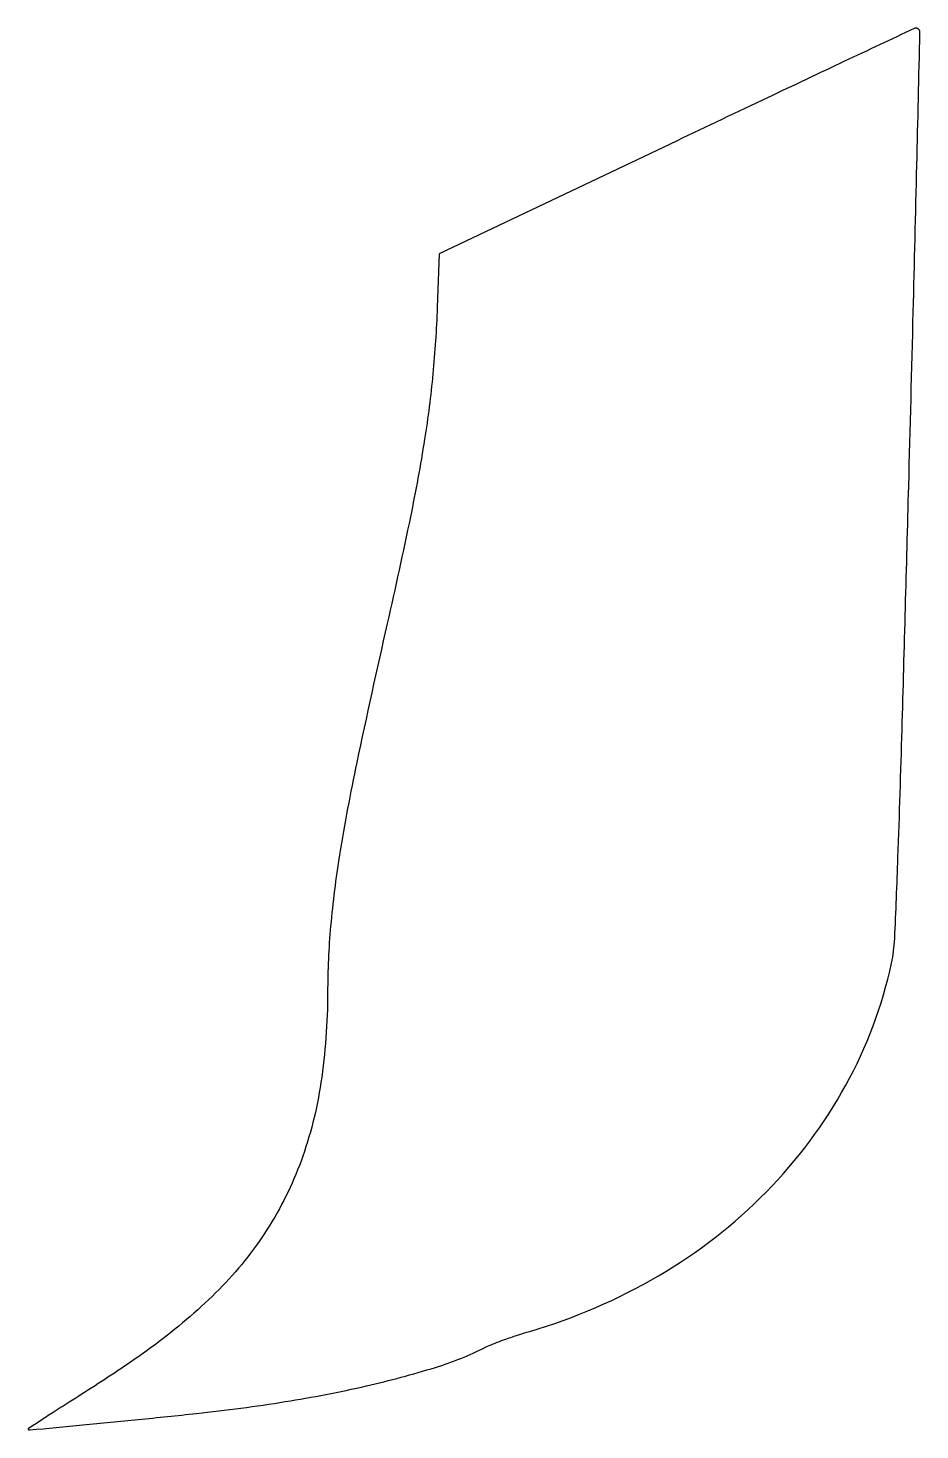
# Model space of a CAD drawing. Extents: x 0 to 282, y 0 to 444.
import ezdxf

# ---------------------------------------------------------------- set-up
doc = ezdxf.new("R2010")
doc.units = 0

msp = doc.modelspace()

# ---------------------------------------------------------------- linework, layer by layer
msp.add_lwpolyline([(205.400854, 408.204665), (130.301709, 372.5), (129.695408, 355.5, -0.01494), (128.316501, 334.486807, -0.015384), (125.692373, 313.798823, -0.011938), (121.208081, 289.268426, -0.004621), (113.871873, 255.5, 0.003674), (104.231215, 211.525823, 0.01209), (98.787452, 182.322387, 0.017705), (95.961784, 159.781874, 0.022102), (95.010706, 138.710586, -0.036616), (92.89465, 110.208869, -0.050872), (86.590752, 85.4136, -0.054674), (75.884729, 63.797292, -0.053095), (60.65766, 44.780987, -0.018502), (51.542003, 36.245931, -0.017582), (41.668098, 28.255488, -0.014256), (29.527274, 19.64867, -0.006518), (13.224265, 9.080334, 0.002132), (8.153173, 5.855835, 0.003591), (3.929275, 3.101635, 0.00054), (0.237448, 0.650673, 0.489741), (0.224265, 0.469977, 0.209718), (0.726658, 0.303842, 0.000108), (17.53302, 1.893261, 0.001533), (35.069022, 3.609751, 0.001318), (53.5, 5.519989, 0.013142), (81.600823, 9.256499, 0.016688), (107.293381, 14.24693, 0.018461), (129.107433, 20.099892, 0.041464), (145, 26.483263, -0.022618), (147.361497, 27.536671, -0.007251), (150.95707, 28.889468, -0.007217), (155.008305, 30.281295, -0.00801), (158.960238, 31.505806, 0.061223), (199.756853, 49.079561, 0.066319), (233.874074, 75.639083, 0.068442), (259.004232, 109.377252, 0.072538), (273.485038, 148, 0.042342), (274.496947, 155.785261, 0.002129), (275.53286, 181.437626, 0.00202), (276.831327, 221.920869, 0.000344), (278.938852, 299, 0.000301), (280.373685, 354.076397, 0.000498), (281.51059, 400.567187, 0.000019), (282.49475, 442.58757, 0.139583), (282.322783, 443.25, 0.064417), (282.102791, 443.533442, 0.05637), (281.80848, 443.76637, 0.059283), (281.487929, 443.916672, 0.096684), (281.190983, 443.954665, 0.09406), (280.65397, 443.815777, 0.000025), (258.642602, 433.434401, 0.000475), (234.245248, 421.897892, 0.000288)], format="xyb", close=True)

doc.saveas('drawing.dxf')
